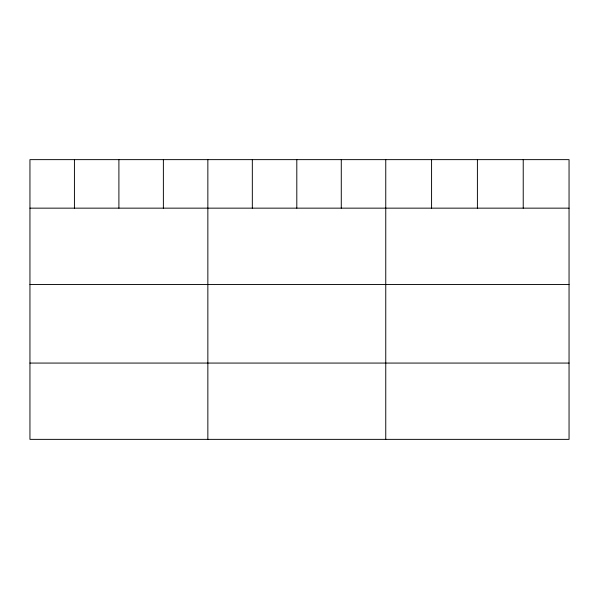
<?xml version="1.0" encoding="UTF-8"?>
<svg xmlns="http://www.w3.org/2000/svg" width="599" height="599" viewBox="0 0 599 599"><rect width="100%" height="100%" fill="white"/><g stroke="black" fill="none" stroke-linecap="round" stroke-linejoin="round"><path stroke-width="0.9" d="M569.05 208.153L569.05 439.366L29.95 439.366L29.95 159.633L569.05 159.633L569.05 208.153L29.95 208.153M29.95 284.458L569.05 284.458M29.95 363.069L569.05 363.069M523.226 159.633L523.226 208.153M477.403 159.633L477.403 208.153M431.579 159.633L431.579 208.153M385.756 159.633L385.756 439.366M341.28 159.633L341.28 208.153M296.805 159.633L296.805 208.153M252.329 159.633L252.329 208.153M207.853 159.633L207.853 439.366M163.377 159.633L163.377 208.153M118.902 159.633L118.902 208.153M74.426 159.633L74.426 208.153"/></g></svg>
